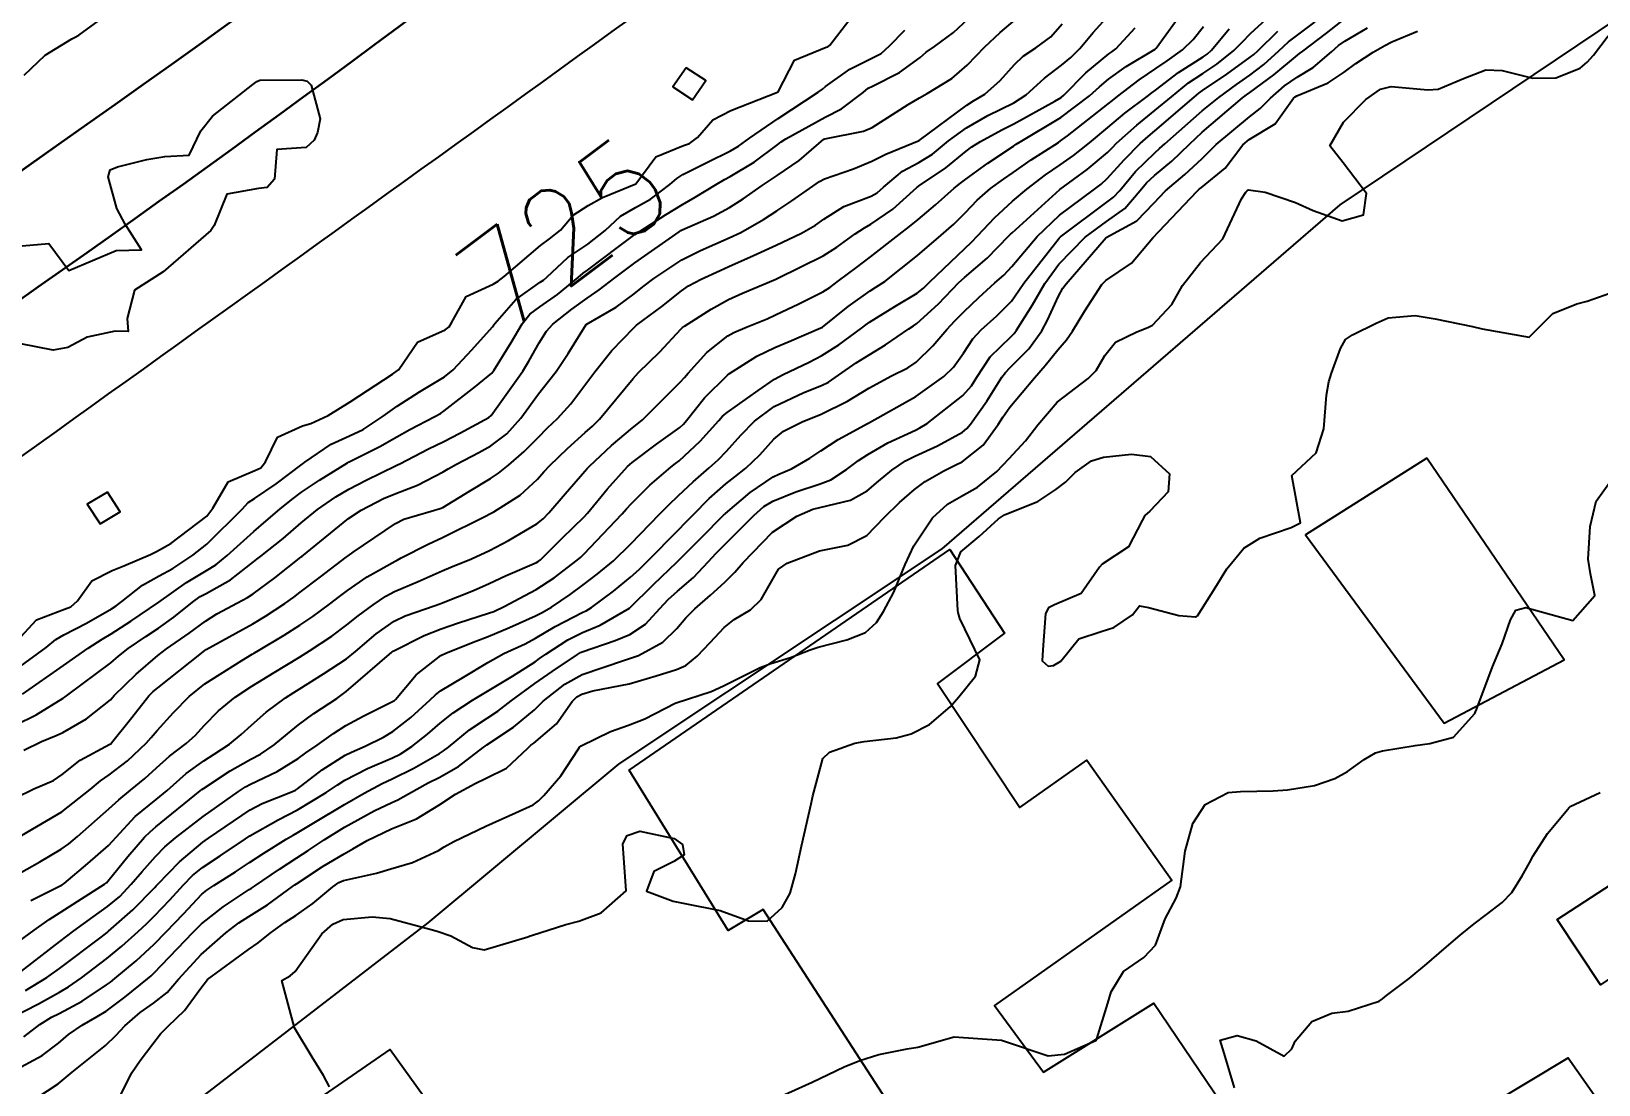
# Model space of a CAD drawing. Header units: metres. Extents: x 318500 to 325275, y 7408834 to 7428799.
# Drawn here: x 321274.8 to 321341.3, y 7415300.2 to 7415344.9 of the extents above; entities that cross this region are included whole.
import ezdxf
from ezdxf.enums import TextEntityAlignment as Align

# ---------------------------------------------------------------- set-up
doc = ezdxf.new("R2010")
doc.units = ezdxf.units.M
doc.header["$MEASUREMENT"] = 0
for name, color, linetype in [('Armário', 45, 'Continuous'), ('Cotas', 45, 'Continuous'), ('Curvas de Nivel 1m', 11, 'Continuous'), ('Curvas de Nivel 5m', 15, 'Continuous'), ('Divisas', 45, 'Continuous'), ('Edificações', 30, 'Continuous'), ('Linha Férrea', 20, 'Continuous'), ('Vias Primárias', 230, 'Continuous')]:
    doc.layers.add(name, color=color, linetype=linetype)
doc.styles.add('Style-STANDARD', font='STANDARD.shx')

msp = doc.modelspace()

# ---------------------------------------------------------------- linework, layer by layer
at = {"layer": 'Armário'}
for points in [[(321302.619, 7415343.339), (321302.049, 7415342.522), (321302.886, 7415341.978), (321303.457, 7415342.795)], [(321278.061, 7415325.331), (321277.206, 7415324.819), (321277.748, 7415323.98), (321278.603, 7415324.492)]]:
    msp.add_lwpolyline(points, close=True, dxfattribs=at)
at = {"layer": 'Curvas de Nivel 1m', "flags": 128}
for points, elevation in [([(321274.004, 7415303.043), (321275.134, 7415303.622), (321276.021, 7415304.117), (321276.407, 7415304.342), (321276.958, 7415304.716), (321278.038, 7415305.541), (321278.675, 7415306.062), (321279.371, 7415306.687), (321279.723, 7415307.015), (321280.06, 7415307.349), (321280.71, 7415308.031), (321281.285, 7415308.662), (321281.676, 7415309.067), (321282.091, 7415309.397), (321282.846, 7415309.892), (321283.924, 7415310.623), (321284.111, 7415310.747), (321285.302, 7415311.424), (321286.122, 7415311.847), (321287.349, 7415312.582), (321287.809, 7415312.901), (321288.138, 7415313.116), (321289.091, 7415313.61), (321290.153, 7415314.058), (321290.48, 7415314.212), (321290.976, 7415314.532), (321291.638, 7415315.055), (321292.175, 7415315.522), (321292.732, 7415315.962), (321293.548, 7415316.5), (321294.194, 7415316.889), (321295.247, 7415317.521), (321296.207, 7415318.134), (321296.398, 7415318.268), (321296.672, 7415318.455), (321297.599, 7415319.066), (321298.224, 7415319.369), (321298.965, 7415319.693), (321300.22, 7415320.41), (321301.241, 7415321.41), (321302.242, 7415322.38), (321302.27, 7415322.408), (321303.256, 7415323.394), (321304.223, 7415324.361), (321304.258, 7415324.393), (321304.291, 7415324.426), (321305.33, 7415325.319), (321306.315, 7415325.98), (321306.553, 7415326.09), (321307.084, 7415326.319), (321307.867, 7415326.767), (321308.332, 7415327.082), (321309.064, 7415327.568), (321310.35, 7415328.252), (321310.367, 7415328.263), (321310.404, 7415328.279), (321312.361, 7415329.395), (321313.553, 7415330.232), (321313.969, 7415330.633), (321314.385, 7415331.228), (321314.78, 7415331.83), (321315.132, 7415332.213), (321315.804, 7415332.811), (321316.419, 7415333.435), (321316.741, 7415333.879), (321316.949, 7415334.192), (321318.449, 7415336.112), (321318.506, 7415336.169), (321320.472, 7415337.63), (321320.761, 7415337.851), (321321.019, 7415338.135), (321321.688, 7415338.933), (321322.504, 7415339.724), (321322.713, 7415339.911), (321322.937, 7415340.114), (321324.524, 7415341.514), (321325.225, 7415342.08), (321325.979, 7415342.628), (321326.545, 7415343.027), (321327.132, 7415343.474), (321327.775, 7415344.048), (321328.179, 7415344.43), (321328.57, 7415344.729), (321329.319, 7415345.289)], 737), ([(321274.084, 7415309.019), (321275.196, 7415309.641), (321276.102, 7415310.18), (321276.418, 7415310.412), (321276.788, 7415310.72), (321278.122, 7415311.896), (321278.541, 7415312.281), (321279.041, 7415312.691), (321279.648, 7415313.174), (321280.144, 7415313.639), (321280.695, 7415314.128), (321281.398, 7415314.661), (321281.799, 7415315.022), (321282.172, 7415315.434), (321282.77, 7415316.053), (321283.481, 7415316.631), (321284.195, 7415317.096), (321285.137, 7415317.675), (321286.207, 7415318.328), (321286.631, 7415318.594), (321287.584, 7415319.215), (321288.227, 7415319.702), (321288.708, 7415320.088), (321289.342, 7415320.553), (321289.874, 7415320.917), (321290.249, 7415321.116), (321291.246, 7415321.539), (321292.262, 7415321.99), (321292.633, 7415322.146), (321293.508, 7415322.501), (321294.274, 7415322.854), (321295.079, 7415323.279), (321296.285, 7415323.983), (321296.548, 7415324.197), (321296.793, 7415324.455), (321297.49, 7415325.26), (321298.317, 7415326.214), (321298.422, 7415326.335), (321298.517, 7415326.437), (321299.45, 7415327.307), (321300.345, 7415328.065), (321300.54, 7415328.215), (321300.77, 7415328.404), (321302.366, 7415329.992), (321302.551, 7415330.195), (321302.701, 7415330.377), (321303.502, 7415331.25), (321304.394, 7415331.965), (321304.646, 7415332.107), (321305.213, 7415332.348), (321306.053, 7415332.688), (321306.408, 7415332.851), (321307.404, 7415333.326), (321308.423, 7415333.825), (321308.714, 7415334.009), (321309.091, 7415334.293), (321309.855, 7415334.867), (321310.44, 7415335.313), (321311.662, 7415336.262), (321312.103, 7415336.608), (321312.46, 7415336.893), (321313.194, 7415337.514), (321313.993, 7415338.227), (321314.263, 7415338.444), (321314.486, 7415338.614), (321315.42, 7415339.287), (321316.507, 7415340.012), (321316.618, 7415340.088), (321316.799, 7415340.196), (321318.521, 7415341.232), (321319.74, 7415342.152), (321320.157, 7415342.524), (321320.541, 7415342.857), (321321.288, 7415343.393), (321322.516, 7415344.12), (321322.543, 7415344.137), (321322.561, 7415344.166), (321323.385, 7415345.301)], 732), ([(321274.171, 7415315.462), (321275.043, 7415315.881), (321276.188, 7415316.588), (321276.271, 7415316.647), (321276.385, 7415316.727), (321278.204, 7415318.092), (321278.535, 7415318.368), (321278.942, 7415318.693), (321279.697, 7415319.206), (321280.223, 7415319.553), (321280.88, 7415320.021), (321281.678, 7415320.658), (321281.998, 7415320.899), (321282.246, 7415321.036), (321283.284, 7415321.605), (321284.266, 7415322.373), (321284.401, 7415322.486), (321284.574, 7415322.617), (321285.521, 7415323.364), (321286.284, 7415324.021), (321286.98, 7415324.59), (321287.752, 7415325.125), (321288.303, 7415325.451), (321289.035, 7415325.833), (321290.319, 7415326.463), (321290.37, 7415326.489), (321290.473, 7415326.538), (321291.693, 7415327.163), (321292.334, 7415327.485), (321293.013, 7415327.837), (321294.242, 7415328.492), (321294.351, 7415328.588), (321295.685, 7415330.47), (321295.949, 7415330.894), (321296.388, 7415331.669), (321296.692, 7415332.16), (321296.965, 7415332.454), (321297.764, 7415333.092), (321298.417, 7415333.559), (321298.935, 7415333.92), (321299.597, 7415334.422), (321300.436, 7415335.058), (321302.324, 7415336.382), (321302.398, 7415336.433), (321302.451, 7415336.46), (321303.785, 7415337.041), (321304.466, 7415337.414), (321305.042, 7415337.781), (321305.847, 7415338.34), (321306.225, 7415338.593), (321306.486, 7415338.76), (321307.415, 7415339.398), (321308.457, 7415340.301), (321308.51, 7415340.326), (321310.148, 7415340.65), (321310.515, 7415340.802), (321312.039, 7415341.771), (321312.528, 7415342.064), (321312.851, 7415342.245), (321313.89, 7415342.88), (321314.548, 7415343.447), (321314.924, 7415343.847), (321315.283, 7415344.213), (321315.949, 7415344.827), (321316.578, 7415345.376)], 728), ([(321274.462, 7415316.756), (321276.203, 7415317.981), (321277.249, 7415318.714), (321277.833, 7415319.088), (321278.219, 7415319.319), (321279.058, 7415319.861), (321280.24, 7415320.666), (321281.424, 7415321.491), (321282.26, 7415322), (321282.662, 7415322.247), (321283.147, 7415322.637), (321284.28, 7415323.667), (321284.792, 7415324.108), (321285.379, 7415324.609), (321285.884, 7415325.016), (321286.301, 7415325.323), (321287.066, 7415325.832), (321288.246, 7415326.571), (321288.291, 7415326.6), (321288.321, 7415326.613), (321289.62, 7415327.262), (321290.337, 7415327.673), (321290.894, 7415327.982), (321291.929, 7415328.524), (321292.199, 7415328.674), (321292.353, 7415328.78), (321293.675, 7415329.812), (321294.369, 7415330.376), (321294.464, 7415330.489), (321295.192, 7415331.674), (321295.655, 7415332.471), (321295.99, 7415332.883), (321296.411, 7415333.199), (321297.155, 7415333.716), (321298.038, 7415334.444), (321298.253, 7415334.62), (321298.433, 7415334.754), (321299.769, 7415335.746), (321300.448, 7415336.255), (321300.673, 7415336.407), (321301.749, 7415337.102), (321302.467, 7415337.537), (321303.007, 7415337.84), (321303.872, 7415338.366), (321304.251, 7415338.595), (321304.485, 7415338.72), (321305.508, 7415339.332), (321306.506, 7415340.076), (321306.649, 7415340.187), (321306.844, 7415340.325), (321308.519, 7415341.244), (321309.219, 7415341.597), (321310.127, 7415342.284), (321310.35, 7415342.465), (321310.534, 7415342.558), (321311.677, 7415343.129), (321312.553, 7415343.776), (321312.81, 7415343.993), (321313.159, 7415344.241), (321313.959, 7415344.839), (321314.578, 7415345.396)], 727), ([(321274.511, 7415302.226), (321275.196, 7415302.738), (321275.688, 7415303.052), (321276.007, 7415303.215), (321276.994, 7415303.737), (321278.026, 7415304.421), (321278.186, 7415304.54), (321278.382, 7415304.696), (321279.282, 7415305.443), (321280.045, 7415306.152), (321280.554, 7415306.672), (321281.284, 7415307.439), (321282.074, 7415308.276), (321282.275, 7415308.449), (321282.571, 7415308.643), (321283.502, 7415309.216), (321284.095, 7415309.613), (321284.7, 7415310.016), (321285.64, 7415310.605), (321285.939, 7415310.774), (321286.113, 7415310.868), (321286.82, 7415311.292), (321288.125, 7415312.081), (321288.956, 7415312.558), (321289.719, 7415312.964), (321290.139, 7415313.162), (321291.064, 7415313.613), (321292.156, 7415314.245), (321292.326, 7415314.349), (321292.539, 7415314.514), (321293.432, 7415315.241), (321294.179, 7415315.741), (321294.624, 7415316.043), (321295.188, 7415316.475), (321296.197, 7415317.204), (321296.938, 7415317.717), (321298.01, 7415318.442), (321298.13, 7415318.522), (321298.212, 7415318.555), (321299.608, 7415319.03), (321300.223, 7415319.294), (321300.897, 7415319.733), (321301.51, 7415320.391), (321301.854, 7415320.778), (321302.251, 7415321.126), (321302.93, 7415321.704), (321303.556, 7415322.367), (321303.898, 7415322.74), (321304.278, 7415323.12), (321305.493, 7415324.342), (321305.916, 7415324.716), (321306.299, 7415324.95), (321307.276, 7415325.345), (321308.311, 7415325.677), (321308.762, 7415325.847), (321309.431, 7415326.289), (321309.934, 7415326.676), (321310.33, 7415326.933), (321311.183, 7415327.422), (321312.346, 7415327.964), (321312.542, 7415328.052), (321312.848, 7415328.243), (321314.362, 7415329.429), (321314.734, 7415329.848), (321314.956, 7415330.214), (321315.526, 7415331.066), (321316.396, 7415331.92), (321316.537, 7415332.058), (321316.643, 7415332.196), (321317.321, 7415333.282), (321317.838, 7415334.179), (321318.438, 7415335.008), (321319.558, 7415336.153), (321320.46, 7415336.82), (321321.235, 7415337.366), (321321.893, 7415338.126), (321322.153, 7415338.455), (321322.49, 7415338.76), (321323.235, 7415339.373), (321323.978, 7415340.098), (321324.515, 7415340.604), (321326.235, 7415342.064), (321326.403, 7415342.191), (321326.533, 7415342.283), (321327.556, 7415343.039), (321328.557, 7415343.867), (321328.653, 7415343.945), (321328.784, 7415344.037), (321329.793, 7415344.801), (321330.581, 7415345.431)], 738), ([(321274.52, 7415314.389), (321275.27, 7415314.743), (321275.891, 7415315.008), (321276.166, 7415315.132), (321277.177, 7415315.713), (321278.187, 7415316.524), (321278.273, 7415316.615), (321278.342, 7415316.698), (321279.284, 7415317.604), (321280.207, 7415318.4), (321280.575, 7415318.675), (321281.535, 7415319.345), (321282.228, 7415319.862), (321282.705, 7415320.171), (321283.584, 7415320.63), (321284.008, 7415320.859), (321284.246, 7415321.012), (321285.17, 7415321.697), (321286.27, 7415322.567), (321286.287, 7415322.583), (321286.311, 7415322.599), (321288.286, 7415324.207), (321288.823, 7415324.562), (321289.782, 7415325.063), (321290.301, 7415325.276), (321291.217, 7415325.62), (321292.315, 7415326.187), (321292.521, 7415326.313), (321292.872, 7415326.512), (321293.819, 7415327.006), (321294.332, 7415327.294), (321295.011, 7415327.809), (321295.598, 7415328.471), (321296.36, 7415329.501), (321296.784, 7415330.038), (321297.1, 7415330.453), (321297.615, 7415331.214), (321298.377, 7415332.44), (321299.648, 7415333.185), (321300.42, 7415333.751), (321300.782, 7415334.047), (321301.246, 7415334.398), (321302.438, 7415335.19), (321303.225, 7415335.589), (321304.448, 7415336.118), (321304.943, 7415336.353), (321305.898, 7415336.899), (321306.464, 7415337.26), (321307.102, 7415337.689), (321307.996, 7415338.307), (321308.276, 7415338.51), (321308.485, 7415338.629), (321309.724, 7415339.055), (321310.496, 7415339.368), (321311.097, 7415339.675), (321312.51, 7415340.25), (321314.525, 7415341.75), (321314.817, 7415341.927), (321315.294, 7415342.212), (321315.942, 7415342.803), (321316.549, 7415343.472), (321316.926, 7415343.823), (321317.458, 7415344.187), (321318.091, 7415344.653), (321318.575, 7415345.203)], 729), ([(321274.534, 7415343.018), (321275.42, 7415343.873), (321276.558, 7415344.564), (321276.669, 7415344.618), (321276.848, 7415344.726), (321277.845, 7415345.437)], 724), ([(321274.813, 7415308.005), (321276.079, 7415308.633), (321276.141, 7415308.667), (321276.222, 7415308.728), (321277.228, 7415309.578), (321278.105, 7415310.336), (321278.282, 7415310.524), (321278.427, 7415310.697), (321279.242, 7415311.565), (321280.126, 7415312.287), (321280.59, 7415312.673), (321281.408, 7415313.394), (321282.149, 7415313.935), (321282.59, 7415314.207), (321283.239, 7415314.634), (321283.743, 7415315.05), (321284.172, 7415315.446), (321284.801, 7415315.994), (321285.622, 7415316.606), (321285.965, 7415316.83), (321286.194, 7415316.968), (321287.233, 7415317.618), (321288.207, 7415318.257), (321288.59, 7415318.564), (321289.461, 7415319.312), (321290.23, 7415319.85), (321290.692, 7415320.077), (321291.971, 7415320.523), (321292.166, 7415320.596), (321292.242, 7415320.624), (321293.59, 7415321.16), (321294.254, 7415321.456), (321294.954, 7415321.785), (321296.268, 7415322.339), (321296.344, 7415322.384), (321296.435, 7415322.458), (321297.353, 7415323.376), (321298.288, 7415324.288), (321298.427, 7415324.438), (321299.273, 7415325.458), (321300.132, 7415326.413), (321300.227, 7415326.506), (321300.323, 7415326.585), (321301.362, 7415327.368), (321302.346, 7415328.08), (321302.507, 7415328.219), (321302.641, 7415328.377), (321303.4, 7415329.329), (321304.369, 7415330.289), (321304.456, 7415330.359), (321305.622, 7415331.101), (321306.387, 7415331.474), (321306.986, 7415331.727), (321308.338, 7415332.301), (321308.38, 7415332.32), (321308.4, 7415332.333), (321309.496, 7415333.207), (321310.424, 7415333.872), (321310.673, 7415334.03), (321311.049, 7415334.271), (321312.441, 7415335.37), (321313.447, 7415336.235), (321313.983, 7415336.701), (321314.464, 7415337.176), (321314.972, 7415337.715), (321315.54, 7415338.209), (321316.083, 7415338.607), (321316.49, 7415338.893), (321317.257, 7415339.43), (321318.414, 7415340.171), (321318.511, 7415340.234), (321318.802, 7415340.455), (321320.527, 7415341.8), (321320.714, 7415341.952), (321320.944, 7415342.136), (321321.847, 7415342.821), (321322.548, 7415343.303), (321323.036, 7415343.63), (321323.686, 7415344.103), (321324.134, 7415344.529), (321324.575, 7415345.083)], 733), ([(321274.027, 7415300.749), (321275.286, 7415301.432), (321275.988, 7415301.957), (321276.405, 7415302.313), (321276.992, 7415302.715), (321277.631, 7415303.08), (321278.009, 7415303.311), (321278.807, 7415303.904), (321279.768, 7415304.683), (321279.912, 7415304.801), (321280.032, 7415304.92), (321281.699, 7415306.655), (321281.87, 7415306.836), (321282.055, 7415307.015), (321282.971, 7415307.732), (321284.078, 7415308.468), (321284.17, 7415308.528), (321284.299, 7415308.618), (321285.359, 7415309.34), (321286.098, 7415309.808), (321286.576, 7415310.12), (321287.254, 7415310.583), (321288.115, 7415311.114), (321289.381, 7415311.81), (321290.126, 7415312.157), (321290.387, 7415312.278), (321290.837, 7415312.533), (321291.672, 7415312.99), (321292.141, 7415313.227), (321292.962, 7415313.694), (321294.012, 7415314.492), (321294.094, 7415314.558), (321294.162, 7415314.603), (321295.291, 7415315.355), (321296.184, 7415316.087), (321296.369, 7415316.277), (321296.557, 7415316.456), (321297.466, 7415317.179), (321298.201, 7415317.587), (321300.002, 7415318.207), (321300.209, 7415318.266), (321300.597, 7415318.404), (321301.637, 7415318.971), (321302.227, 7415319.546), (321302.608, 7415320.003), (321302.987, 7415320.373), (321303.651, 7415320.964), (321304.257, 7415321.517), (321304.685, 7415321.933), (321305.034, 7415322.349), (321306.283, 7415323.637), (321307.316, 7415324.315), (321307.996, 7415324.603), (321308.296, 7415324.681), (321309.592, 7415324.996), (321310.307, 7415325.387), (321310.789, 7415325.797), (321311.351, 7415326.265), (321311.927, 7415326.655), (321312.329, 7415326.853), (321313.281, 7415327.29), (321314.345, 7415327.881), (321314.534, 7415328.031), (321314.688, 7415328.217), (321315.378, 7415329.191), (321316.019, 7415330.204), (321316.165, 7415330.41), (321316.376, 7415330.624), (321317.162, 7415331.415), (321317.713, 7415332.18), (321317.954, 7415332.63), (321318.422, 7415333.642), (321318.605, 7415333.99), (321318.743, 7415334.165), (321320.45, 7415336.14), (321321.741, 7415336.847), (321322.472, 7415337.59), (321322.962, 7415338.113), (321323.785, 7415338.806), (321324.501, 7415339.471), (321324.808, 7415339.783), (321325.104, 7415340.081), (321326.522, 7415341.251), (321326.976, 7415341.605), (321327.42, 7415342.051), (321328.006, 7415342.577), (321328.543, 7415342.934), (321329.23, 7415343.35), (321330.004, 7415344.018), (321330.298, 7415344.28), (321330.567, 7415344.461), (321331.537, 7415345.034)], 739), ([(321274.043, 7415306.076), (321274.953, 7415306.746), (321275.596, 7415307.198), (321276.061, 7415307.49), (321276.81, 7415307.978), (321277.943, 7415308.702), (321278.025, 7415308.757), (321278.082, 7415308.822), (321278.924, 7415309.865), (321279.634, 7415310.685), (321279.871, 7415310.924), (321280.115, 7415311.133), (321281.996, 7415312.652), (321282.07, 7415312.712), (321282.132, 7415312.759), (321283.27, 7415313.506), (321284.151, 7415314.004), (321284.553, 7415314.217), (321285.135, 7415314.61), (321285.698, 7415315.073), (321286.173, 7415315.459), (321286.826, 7415315.944), (321287.793, 7415316.576), (321288.193, 7415316.87), (321290.13, 7415318.541), (321290.175, 7415318.577), (321290.211, 7415318.603), (321291.506, 7415319.242), (321292.225, 7415319.537), (321292.954, 7415319.784), (321294.235, 7415320.189), (321294.455, 7415320.268), (321294.901, 7415320.48), (321295.776, 7415320.938), (321296.251, 7415321.193), (321297.019, 7415321.692), (321298, 7415322.443), (321298.144, 7415322.568), (321298.273, 7415322.701), (321299.904, 7415324.416), (321300.087, 7415324.619), (321300.297, 7415324.852), (321301.078, 7415325.629), (321301.969, 7415326.385), (321302.166, 7415326.539), (321302.324, 7415326.66), (321303.22, 7415327.488), (321304.01, 7415328.363), (321304.166, 7415328.548), (321304.354, 7415328.716), (321305.669, 7415329.647), (321306.368, 7415330.118), (321306.734, 7415330.325), (321307.841, 7415330.845), (321308.382, 7415331.121), (321309.105, 7415331.577), (321310.055, 7415332.283), (321310.249, 7415332.435), (321310.404, 7415332.542), (321311.477, 7415333.201), (321312.423, 7415333.77), (321312.689, 7415333.983), (321312.952, 7415334.242), (321314.444, 7415335.669), (321314.732, 7415335.932), (321315, 7415336.214), (321315.698, 7415336.971), (321316.472, 7415337.683), (321317.078, 7415338.191), (321317.875, 7415338.793), (321318.496, 7415339.215), (321319.052, 7415339.611), (321319.732, 7415340.152), (321320.517, 7415340.807), (321321.241, 7415341.415), (321322.178, 7415342.124), (321322.385, 7415342.269), (321322.534, 7415342.386), (321323.509, 7415343.142), (321324.556, 7415343.798), (321324.734, 7415343.911), (321324.917, 7415344.085), (321325.664, 7415344.984)], 734), ([(321274.201, 7415317.813), (321275.462, 7415318.741), (321275.868, 7415319.083), (321276.218, 7415319.278), (321277.173, 7415319.769), (321278.235, 7415320.384), (321278.429, 7415320.506), (321278.671, 7415320.696), (321279.55, 7415321.387), (321280.256, 7415321.774), (321280.836, 7415322.097), (321281.683, 7415322.659), (321282.275, 7415323.12), (321283.789, 7415324.628), (321284.034, 7415324.884), (321284.297, 7415325.066), (321285.228, 7415325.689), (321286.319, 7415326.514), (321286.368, 7415326.55), (321286.438, 7415326.598), (321287.55, 7415327.363), (321288.337, 7415327.717), (321288.916, 7415327.987), (321289.762, 7415328.549), (321290.354, 7415328.976), (321291.308, 7415329.583), (321292.367, 7415330.217), (321292.736, 7415330.515), (321293.519, 7415331.367), (321294.398, 7415332.346), (321294.458, 7415332.43), (321294.496, 7415332.489), (321295.387, 7415333.504), (321296.427, 7415334.238), (321296.561, 7415334.326), (321296.703, 7415334.457), (321297.596, 7415335.291), (321298.444, 7415335.845), (321299.188, 7415336.429), (321299.838, 7415337.04), (321300.465, 7415337.404), (321301.111, 7415337.76), (321301.922, 7415338.388), (321302.224, 7415338.644), (321302.486, 7415338.806), (321303.527, 7415339.337), (321304.502, 7415339.818), (321304.845, 7415340.015), (321305.303, 7415340.348), (321306.519, 7415341.184), (321308.225, 7415342.305), (321308.399, 7415342.435), (321308.534, 7415342.548), (321309.56, 7415343.275), (321310.552, 7415343.766), (321310.89, 7415343.94), (321311.249, 7415344.27), (321311.905, 7415344.925)], 726), ([(321274.416, 7415310.755), (321276.12, 7415311.766), (321277.327, 7415312.712), (321277.765, 7415313.076), (321278.14, 7415313.341), (321278.913, 7415313.928), (321279.706, 7415314.685), (321279.921, 7415314.925), (321280.168, 7415315.221), (321280.865, 7415315.984), (321281.525, 7415316.66), (321282.195, 7415317.197), (321283.772, 7415318.193), (321284.208, 7415318.457), (321284.309, 7415318.519), (321284.475, 7415318.617), (321285.564, 7415319.263), (321286.226, 7415319.68), (321286.773, 7415320.051), (321287.49, 7415320.581), (321287.915, 7415320.905), (321288.249, 7415321.162), (321289.083, 7415321.732), (321290.268, 7415322.407), (321290.359, 7415322.449), (321290.532, 7415322.537), (321291.679, 7415323.123), (321292.279, 7415323.404), (321294.1, 7415324.305), (321294.289, 7415324.403), (321294.452, 7415324.488), (321295.573, 7415325.199), (321296.311, 7415325.875), (321296.584, 7415326.189), (321296.829, 7415326.455), (321297.589, 7415327.189), (321298.341, 7415327.862), (321298.649, 7415328.132), (321298.943, 7415328.431), (321300.367, 7415330.156), (321300.604, 7415330.406), (321301.499, 7415331.278), (321302.398, 7415332.244), (321302.465, 7415332.313), (321302.548, 7415332.379), (321303.686, 7415333.093), (321304.417, 7415333.499), (321305.005, 7415333.767), (321306.333, 7415334.331), (321306.43, 7415334.372), (321306.512, 7415334.41), (321308.441, 7415335.353), (321309.019, 7415335.72), (321309.79, 7415336.287), (321310.188, 7415336.548), (321310.456, 7415336.699), (321311.389, 7415337.343), (321312.405, 7415338.251), (321312.448, 7415338.283), (321312.481, 7415338.307), (321313.639, 7415339.087), (321314.504, 7415339.797), (321314.741, 7415339.984), (321315.113, 7415340.214), (321316.021, 7415340.699), (321316.518, 7415340.961), (321318.271, 7415341.917), (321318.529, 7415342.071), (321318.647, 7415342.168), (321319.583, 7415343.115), (321320.557, 7415343.922), (321320.687, 7415344.01), (321320.851, 7415344.137), (321321.676, 7415345.026)], 731), ([(321274.592, 7415304.181), (321275.489, 7415304.738), (321276.034, 7415305.125), (321277.792, 7415306.448), (321278.049, 7415306.645), (321278.08, 7415306.669), (321278.114, 7415306.699), (321279.14, 7415307.613), (321280.078, 7415308.557), (321280.137, 7415308.621), (321280.19, 7415308.678), (321281.114, 7415309.646), (321282.107, 7415310.482), (321282.206, 7415310.551), (321282.348, 7415310.646), (321284.122, 7415311.847), (321284.622, 7415312.118), (321285.846, 7415312.603), (321286.044, 7415312.688), (321286.132, 7415312.745), (321287.175, 7415313.554), (321288.154, 7415314.172), (321288.419, 7415314.303), (321289.004, 7415314.557), (321289.777, 7415314.935), (321290.17, 7415315.178), (321290.936, 7415315.775), (321291.758, 7415316.524), (321291.977, 7415316.737), (321292.194, 7415316.901), (321293.177, 7415317.483), (321294.206, 7415318.107), (321294.887, 7415318.48), (321295.782, 7415318.901), (321296.22, 7415319.129), (321297.056, 7415319.623), (321298.237, 7415320.233), (321298.376, 7415320.3), (321298.6, 7415320.435), (321299.538, 7415321.133), (321300.26, 7415321.716), (321300.623, 7415322.047), (321300.977, 7415322.399), (321302.283, 7415323.72), (321302.613, 7415324.051), (321302.921, 7415324.374), (321303.603, 7415325.065), (321304.31, 7415325.688), (321304.686, 7415325.983), (321305.156, 7415326.347), (321305.75, 7415326.918), (321306.339, 7415327.577), (321306.754, 7415327.913), (321307.548, 7415328.312), (321308.353, 7415328.643), (321309.462, 7415329.186), (321310.365, 7415329.746), (321311.332, 7415330.266), (321312.027, 7415330.603), (321312.379, 7415330.841), (321313.085, 7415331.544), (321313.678, 7415332.231), (321314.027, 7415332.604), (321314.412, 7415332.989), (321315.039, 7415333.596), (321315.725, 7415334.207), (321316.098, 7415334.538), (321316.437, 7415334.907), (321317.514, 7415336.184), (321318.464, 7415337.079), (321319.897, 7415338.149), (321320.233, 7415338.394), (321320.487, 7415338.635), (321321.203, 7415339.43), (321321.892, 7415340.126), (321322.219, 7415340.417), (321322.515, 7415340.665), (321324.175, 7415342.095), (321324.37, 7415342.255), (321324.534, 7415342.365), (321325.558, 7415343.062), (321326.556, 7415343.784), (321326.712, 7415343.904), (321326.875, 7415344.057), (321327.726, 7415344.896)], 736), ([(321278.251, 7415298.994), (321279.082, 7415300.683), (321279.448, 7415301.208), (321279.989, 7415301.92), (321280.318, 7415302.352), (321280.644, 7415302.67), (321281.338, 7415303.332), (321282.024, 7415304.281), (321282.313, 7415304.646), (321284.043, 7415305.924), (321284.455, 7415306.207), (321284.961, 7415306.611), (321285.597, 7415307.065), (321286.061, 7415307.364), (321286.78, 7415307.878), (321287.633, 7415308.577), (321287.887, 7415308.769), (321288.084, 7415308.85), (321289.474, 7415309.165), (321290.092, 7415309.352), (321291.01, 7415309.617), (321292.104, 7415310.125), (321292.345, 7415310.277), (321292.762, 7415310.51), (321294.117, 7415311.162), (321295.382, 7415311.73), (321296.126, 7415312.066), (321296.359, 7415312.227), (321296.583, 7415312.455), (321297.298, 7415313.294), (321298.054, 7415314.441), (321298.097, 7415314.505), (321298.162, 7415314.57), (321299.415, 7415315.178), (321300.175, 7415315.442), (321300.867, 7415315.712), (321302.157, 7415316.38), (321302.19, 7415316.393), (321303.686, 7415316.874), (321304.198, 7415317.115), (321305.757, 7415317.888), (321306.207, 7415318.055), (321307.045, 7415318.317), (321307.887, 7415318.633), (321308.217, 7415318.752), (321309.441, 7415319.068), (321310.226, 7415319.379), (321310.701, 7415319.805), (321311.001, 7415320.269), (321311.432, 7415321.083), (321311.912, 7415322.255), (321312.278, 7415323.051), (321313.074, 7415324.238), (321313.71, 7415324.817), (321314.304, 7415325.154), (321314.983, 7415325.54), (321315.802, 7415326.205), (321316.058, 7415326.468), (321316.328, 7415326.76), (321317.024, 7415327.505), (321317.548, 7415328.182), (321318.36, 7415329.151), (321319.686, 7415330.15), (321320.023, 7415330.498), (321320.385, 7415331.122), (321320.835, 7415331.694), (321321.747, 7415332.127), (321322.214, 7415332.311), (321322.404, 7415332.411), (321323.236, 7415333.289), (321323.685, 7415334.101), (321324.44, 7415335.074), (321325.39, 7415336.076), (321326.193, 7415337.781), (321326.37, 7415338.062), (321326.421, 7415338.121), (321326.482, 7415338.162), (321327.193, 7415338.053), (321328.474, 7415337.622), (321329.222, 7415337.276), (321330.463, 7415336.847), (321331.361, 7415337.102), (321331.486, 7415337.995), (321330.499, 7415339.309), (321329.938, 7415340.019), (321330.52, 7415341.027), (321331.464, 7415341.996), (321332.09, 7415342.433), (321332.538, 7415342.54), (321334.098, 7415342.403), (321334.537, 7415342.434), (321335.61, 7415342.878), (321336.55, 7415343.242), (321337.247, 7415343.222), (321338.545, 7415342.893), (321339.525, 7415342.91), (321340.552, 7415343.321), (321340.855, 7415343.576), (321341.126, 7415343.872), (321341.745, 7415344.69)], 741), ([(321287.482, 7415300.094), (321287.229, 7415300.581), (321286.751, 7415301.358), (321286, 7415302.6), (321285.464, 7415304.606), (321285.823, 7415304.811), (321286.034, 7415304.988), (321287.161, 7415306.583), (321287.628, 7415307.005), (321288.059, 7415307.202), (321289.301, 7415307.312), (321290.06, 7415307.236), (321291.798, 7415306.778), (321292.053, 7415306.703), (321292.633, 7415306.511), (321293.556, 7415306.008), (321294.044, 7415305.906), (321295.905, 7415306.462), (321296.003, 7415306.508), (321296.051, 7415306.525), (321297.521, 7415306.983), (321298.06, 7415307.122), (321299.008, 7415307.484), (321300.08, 7415308.41), (321299.929, 7415310.413), (321300.113, 7415310.757), (321300.661, 7415310.947), (321302.113, 7415310.641), (321302.462, 7415310.376), (321302.532, 7415309.947), (321302.099, 7415309.656), (321301.249, 7415309.236), (321300.94, 7415308.397), (321302.074, 7415307.97), (321302.564, 7415307.883), (321304.068, 7415307.585), (321305.26, 7415307.144), (321306.062, 7415307.12), (321306.688, 7415307.703), (321307.034, 7415308.316), (321307.264, 7415309.14), (321307.512, 7415310.309), (321307.926, 7415312.101), (321307.963, 7415312.303), (321307.995, 7415312.439), (321308.14, 7415312.968), (321308.421, 7415314.032), (321308.706, 7415314.295), (321309.771, 7415314.679), (321310.167, 7415314.745), (321311.526, 7415314.903), (321312.172, 7415315.072), (321312.943, 7415315.474), (321313.825, 7415316.225), (321314.194, 7415316.647), (321314.896, 7415317.52), (321315.077, 7415318.211), (321314.236, 7415319.965), (321314.165, 7415320.221), (321314.151, 7415320.311), (321314.046, 7415322.223), (321314.276, 7415322.791), (321315.047, 7415323.448), (321315.88, 7415324.204), (321316.122, 7415324.372), (321316.294, 7415324.444), (321317.543, 7415324.94), (321318.309, 7415325.448), (321318.722, 7415325.756), (321319.134, 7415326.158), (321319.823, 7415326.652), (321320.33, 7415326.82), (321321.512, 7415326.948), (321322.331, 7415326.839), (321323.124, 7415326.108), (321323.08, 7415325.337), (321322.296, 7415324.519), (321322.079, 7415324.336), (321321.973, 7415324.123), (321321.395, 7415323.013), (321320.271, 7415322.276), (321320.154, 7415322.142), (321319.381, 7415321.025), (321318.246, 7415320.549), (321318, 7415320.417), (321317.868, 7415320.176), (321317.757, 7415318.637), (321317.729, 7415318.177), (321317.982, 7415317.948), (321318.208, 7415317.968), (321318.516, 7415318.165), (321319.278, 7415319.101), (321320.229, 7415319.412), (321320.774, 7415319.593), (321321.566, 7415320.127), (321321.863, 7415320.507), (321322.245, 7415320.43), (321323.526, 7415320.101), (321324.239, 7415320.036), (321324.28, 7415320.049), (321324.323, 7415320.089), (321325.07, 7415321.266), (321325.558, 7415322.071), (321326.279, 7415322.947), (321326.96, 7415323.377), (321328.288, 7415323.824), (321328.691, 7415324.034), (321328.32, 7415326.04), (321329.36, 7415326.999), (321329.682, 7415328.02), (321329.789, 7415329.443), (321329.895, 7415330.017), (321330.006, 7415330.385), (321330.391, 7415331.422), (321330.597, 7415331.807), (321330.895, 7415332.003), (321331.898, 7415332.498), (321332.411, 7415332.727), (321333.558, 7415332.823), (321334.411, 7415332.686), (321335.988, 7415332.354), (321336.405, 7415332.265), (321338.4, 7415331.9), (321339.391, 7415332.914), (321340.422, 7415333.326), (321340.857, 7415333.44), (321342.054, 7415333.856)], 742), ([(321305.961, 7415299.396), (321307.97, 7415300.3), (321309.326, 7415300.94), (321309.984, 7415301.209), (321310.793, 7415301.463), (321311.992, 7415301.704), (321312.456, 7415301.78), (321314, 7415302.22), (321315.998, 7415302.071), (321316.169, 7415302.026), (321317.989, 7415301.419), (321318.669, 7415301.481), (321319.999, 7415302.065), (321320.038, 7415302.102), (321320.054, 7415302.139), (321320.507, 7415303.651), (321320.652, 7415304.134), (321321.172, 7415304.995), (321322.045, 7415305.581), (321322.531, 7415306.113), (321322.949, 7415307.225), (321323.41, 7415308.1), (321323.599, 7415308.586), (321323.797, 7415310.095), (321324.122, 7415311.272), (321324.646, 7415312.082), (321325.617, 7415312.589), (321326.139, 7415312.63), (321327.534, 7415312.651), (321328.14, 7415312.705), (321329.284, 7415312.882), (321330.147, 7415313.177), (321330.678, 7415313.476), (321331.388, 7415313.992), (321331.874, 7415314.275), (321332.166, 7415314.349), (321333.554, 7415314.582), (321334.171, 7415314.667), (321335.181, 7415314.939), (321336.087, 7415315.932), (321336.192, 7415316.179), (321336.834, 7415317.921), (321337.241, 7415318.899), (321337.596, 7415319.91), (321337.824, 7415320.329), (321338.248, 7415320.433), (321340.24, 7415319.88), (321341.176, 7415320.946), (321340.998, 7415321.869), (321340.897, 7415322.492), (321340.982, 7415323.87), (321341.23, 7415324.942), (321341.886, 7415325.857)], 743), ([(321325.896, 7415300.061), (321325.447, 7415301.524), (321325.286, 7415302.071), (321326.003, 7415302.279), (321326.803, 7415302.052), (321327.99, 7415301.395), (321328.323, 7415301.707), (321328.469, 7415302.033), (321329.167, 7415302.868), (321330.018, 7415303.223), (321330.706, 7415303.313), (321332.026, 7415303.728), (321332.173, 7415303.833), (321332.339, 7415303.977), (321333.306, 7415304.698), (321334.044, 7415305.31), (321334.78, 7415305.949), (321335.47, 7415306.528), (321336.066, 7415307.015), (321336.585, 7415307.41), (321337.242, 7415307.913), (321337.651, 7415308.342), (321338.097, 7415309.051), (321338.402, 7415309.6), (321338.563, 7415309.895), (321339.165, 7415310.844), (321340.032, 7415311.881), (321340.078, 7415311.933), (321340.132, 7415311.99), (321341.411, 7415312.591)], 744)]:
    msp.add_lwpolyline(points, dxfattribs=dict(at, elevation=elevation))
at = {"layer": 'Curvas de Nivel 5m', "flags": 128}
for points, elevation in [([(321274.099, 7415304.759), (321276.045, 7415306.267), (321276.64, 7415306.721), (321277.453, 7415307.315), (321278.066, 7415307.746), (321278.59, 7415308.177), (321279.072, 7415308.69), (321279.537, 7415309.237), (321280.098, 7415309.873), (321280.497, 7415310.281), (321280.945, 7415310.667), (321282.119, 7415311.572), (321283.62, 7415312.628), (321283.926, 7415312.83), (321284.135, 7415312.938), (321285.269, 7415313.483), (321286.151, 7415314.027), (321286.487, 7415314.263), (321286.964, 7415314.588), (321287.658, 7415315.087), (321288.173, 7415315.425), (321288.914, 7415315.824), (321290.189, 7415316.457), (321290.239, 7415316.49), (321290.285, 7415316.539), (321291.159, 7415317.572), (321292.209, 7415318.394), (321292.448, 7415318.516), (321293.701, 7415319.014), (321294.221, 7415319.212), (321295.122, 7415319.581), (321296.234, 7415320.082), (321296.484, 7415320.21), (321296.899, 7415320.453), (321297.705, 7415320.988), (321298.254, 7415321.394), (321298.846, 7415321.846), (321299.541, 7415322.421), (321300.277, 7415323.136), (321301.485, 7415324.392), (321301.891, 7415324.791), (321302.302, 7415325.188), (321302.911, 7415325.774), (321303.6, 7415326.367), (321303.981, 7415326.708), (321304.331, 7415327.074), (321304.945, 7415327.747), (321305.518, 7415328.342), (321306.356, 7415328.958), (321307.614, 7415329.563), (321308.366, 7415329.855), (321308.662, 7415330.003), (321309.088, 7415330.293), (321309.84, 7415330.823), (321310.383, 7415331.162), (321311.085, 7415331.574), (321312.068, 7415332.255), (321312.265, 7415332.389), (321312.404, 7415332.486), (321313.335, 7415333.317), (321314.195, 7415334.224), (321314.432, 7415334.444), (321315.387, 7415335.264), (321316.319, 7415336.201), (321316.382, 7415336.27), (321316.452, 7415336.334), (321318.48, 7415338.17), (321319.63, 7415339.016), (321320.504, 7415339.747), (321320.699, 7415339.946), (321320.887, 7415340.136), (321321.738, 7415340.908), (321322.524, 7415341.531), (321323.217, 7415342.11), (321323.944, 7415342.694), (321324.545, 7415343.093), (321325.145, 7415343.488), (321325.858, 7415344.071), (321326.21, 7415344.421), (321326.571, 7415344.786), (321327.238, 7415345.395)], 735), ([(321274.126, 7415312.348), (321274.942, 7415312.748), (321275.773, 7415313.098), (321276.139, 7415313.355), (321276.905, 7415313.963), (321278.159, 7415314.631), (321278.203, 7415314.656), (321278.24, 7415314.699), (321279.096, 7415315.771), (321279.824, 7415316.684), (321280.003, 7415316.871), (321280.194, 7415317.034), (321282.06, 7415318.504), (321282.21, 7415318.621), (321282.258, 7415318.649), (321283.507, 7415319.345), (321284.227, 7415319.744), (321284.775, 7415320.071), (321285.593, 7415320.606), (321285.972, 7415320.875), (321286.247, 7415321.083), (321287.102, 7415321.743), (321288.194, 7415322.571), (321288.271, 7415322.632), (321288.488, 7415322.783), (321290.285, 7415324.001), (321290.643, 7415324.18), (321291.802, 7415324.525), (321292.177, 7415324.636), (321292.292, 7415324.684), (321293.431, 7415325.376), (321294.311, 7415325.906), (321294.658, 7415326.142), (321295.076, 7415326.479), (321295.748, 7415327.049), (321296.338, 7415327.651), (321296.739, 7415328.061), (321297.156, 7415328.452), (321297.726, 7415329.077), (321298.365, 7415329.919), (321298.741, 7415330.434), (321299.47, 7415331.338), (321300.398, 7415332.303), (321300.453, 7415332.356), (321300.516, 7415332.408), (321301.595, 7415333.21), (321302.422, 7415333.87), (321302.721, 7415334.081), (321303.263, 7415334.372), (321304.058, 7415334.739), (321304.436, 7415334.911), (321305.471, 7415335.376), (321306.445, 7415335.806), (321307.509, 7415336.314), (321308.108, 7415336.653), (321308.459, 7415336.912), (321309.31, 7415337.449), (321310.474, 7415337.889), (321310.725, 7415338.027), (321310.994, 7415338.272), (321311.806, 7415338.945), (321312.496, 7415339.323), (321313.071, 7415339.672), (321313.757, 7415340.231), (321314.516, 7415340.793), (321315.425, 7415341.306), (321316.527, 7415341.853), (321317.044, 7415342.192), (321317.831, 7415342.891), (321318.549, 7415343.447), (321318.947, 7415343.771), (321319.328, 7415344.158), (321319.891, 7415344.829), (321320.582, 7415345.603)], 730), ([(321274.214, 7415319.008), (321275.059, 7415319.916), (321276.234, 7415320.358), (321276.502, 7415320.46), (321276.792, 7415320.722), (321277.403, 7415321.562), (321278.259, 7415321.999), (321278.76, 7415322.198), (321279.884, 7415322.684), (321280.139, 7415322.814), (321280.272, 7415322.876), (321280.751, 7415323.149), (321282.287, 7415324.312), (321282.533, 7415324.646), (321283.181, 7415325.763), (321284.314, 7415326.245), (321284.57, 7415326.364), (321284.764, 7415326.616), (321285.279, 7415327.667), (321286.343, 7415328.145), (321286.693, 7415328.247), (321287.428, 7415328.584), (321288.356, 7415329.163), (321290.165, 7415330.34), (321290.37, 7415330.49), (321290.397, 7415330.513), (321290.428, 7415330.539), (321291.224, 7415331.695), (321292.396, 7415332.224), (321292.57, 7415332.345), (321292.669, 7415332.516), (321293.29, 7415333.634), (321294.425, 7415334.149), (321294.638, 7415334.276), (321294.893, 7415334.483), (321296.443, 7415335.797), (321296.822, 7415336.08), (321297.282, 7415336.452), (321297.826, 7415337.08), (321298.466, 7415337.497), (321299.065, 7415337.837), (321300.48, 7415338.41), (321301.34, 7415339.555), (321302.505, 7415340.039), (321302.76, 7415340.124), (321303.104, 7415340.374), (321303.755, 7415341.131), (321304.522, 7415341.523), (321306.5, 7415342.301), (321306.53, 7415342.318), (321307.214, 7415343.656), (321308.559, 7415344.207), (321308.628, 7415344.23), (321308.713, 7415344.298), (321309.527, 7415345.339)], 725), ([(321275.065, 7415299.633), (321275.965, 7415300.223), (321276.56, 7415300.721), (321277.345, 7415301.344), (321277.987, 7415301.857), (321278.417, 7415302.271), (321278.807, 7415302.692), (321279.447, 7415303.247), (321280.014, 7415303.644), (321280.595, 7415304.098), (321281.082, 7415304.664), (321282.041, 7415305.716), (321283.091, 7415306.634), (321283.632, 7415307.051), (321284.061, 7415307.325), (321284.859, 7415307.821), (321285.914, 7415308.602), (321286.008, 7415308.674), (321286.082, 7415308.717), (321287.218, 7415309.458), (321288.101, 7415309.987), (321288.478, 7415310.191), (321289.082, 7415310.555), (321290.115, 7415311.046), (321291.184, 7415311.465), (321292.125, 7415312.049), (321292.831, 7415312.509), (321293.668, 7415312.966), (321294.14, 7415313.189), (321295.001, 7415313.623), (321295.895, 7415314.464), (321296.033, 7415314.59), (321296.163, 7415314.681), (321297.123, 7415315.503), (321297.787, 7415316.444), (321297.987, 7415316.647), (321298.193, 7415316.762), (321298.659, 7415316.898), (321300.198, 7415317.194), (321301.342, 7415317.533), (321302.204, 7415317.805), (321302.604, 7415317.978), (321303.091, 7415318.371), (321303.632, 7415318.953), (321304.228, 7415319.586), (321304.659, 7415319.929), (321305.351, 7415320.343), (321305.807, 7415320.777), (321306.259, 7415321.565), (321306.534, 7415322.058), (321306.902, 7415322.321), (321308.275, 7415322.836), (321309.481, 7415323.085), (321310.282, 7415323.49), (321311.033, 7415324.269), (321311.667, 7415324.892), (321312.308, 7415325.443), (321312.769, 7415325.787), (321313.549, 7415326.232), (321314.066, 7415326.482), (321314.326, 7415326.619), (321315.22, 7415327.327), (321315.864, 7415328.205), (321316.052, 7415328.505), (321316.357, 7415328.936), (321317.408, 7415330.184), (321317.848, 7415330.708), (321318.388, 7415331.374), (321318.76, 7415331.799), (321319.008, 7415332.161), (321319.538, 7415333.028), (321320.259, 7415334.143), (321320.432, 7415334.308), (321321.518, 7415335.051), (321322.422, 7415336.12), (321324.295, 7415338.093), (321324.389, 7415338.184), (321324.482, 7415338.254), (321325.5, 7415339.07), (321326.247, 7415340.064), (321326.512, 7415340.286), (321327.612, 7415340.956), (321328.398, 7415342.041), (321328.462, 7415342.11), (321328.532, 7415342.15), (321329.865, 7415342.695), (321330.547, 7415343.152), (321331.034, 7415343.521), (321331.778, 7415343.992), (321332.269, 7415344.28), (321332.567, 7415344.442), (321333.655, 7415344.888)], 740), ([(321274.44, 7415335.775), (321275.575, 7415335.876), (321276.43, 7415334.73), (321278.439, 7415335.577), (321279.51, 7415335.618), (321278.819, 7415336.696), (321278.46, 7415337.37), (321278.093, 7415338.706), (321278.178, 7415339.011), (321278.486, 7415339.133), (321279.73, 7415339.449), (321280.493, 7415339.572), (321281.53, 7415339.629), (321282.028, 7415340.657), (321282.516, 7415341.278), (321284.236, 7415342.624), (321284.397, 7415342.757), (321284.533, 7415342.813), (321286.312, 7415342.823), (321286.533, 7415342.769), (321286.707, 7415342.597), (321287.091, 7415341.167), (321286.973, 7415340.593), (321286.832, 7415340.268), (321286.5, 7415339.956), (321285.249, 7415339.862), (321285.145, 7415338.613), (321284.834, 7415338.257), (321284.474, 7415338.21), (321283.135, 7415337.975), (321282.592, 7415336.648), (321282.448, 7415336.433), (321280.43, 7415334.68), (321279.212, 7415333.898), (321278.903, 7415332.695), (321278.942, 7415332.144), (321278.392, 7415332.154), (321277.203, 7415331.903), (321276.381, 7415331.469), (321275.765, 7415331.353), (321274.383, 7415331.621)], 725)]:
    msp.add_lwpolyline(points, dxfattribs=dict(at, elevation=elevation))
at = {"layer": 'Divisas'}
msp.add_lwpolyline([(321450.898, 7415494.308), (321444.644, 7415475.638), (321438.778, 7415464.855), (321433.567, 7415457.172), (321435.757, 7415455.686), (321421.643, 7415432.034), (321409.707, 7415414.65), (321409.515, 7415413.531), (321403.832, 7415405.604), (321387.836, 7415387.827), (321368.589, 7415367.934), (321352.251, 7415354.067), (321353.239, 7415352.903), (321330.358, 7415337.524), (321313.473, 7415322.921), (321299.764, 7415313.806), (321291.663, 7415307.059), (321276.023, 7415295.027)], dxfattribs=at)
at = {"layer": 'Edificações'}
msp.add_lwpolyline([(321334.047, 7415326.772), (321328.906, 7415323.519), (321334.79, 7415315.531), (321339.874, 7415318.213), (321334.047, 7415326.772)], close=True, dxfattribs=at)
for points in [[(321311.269, 7415299.321), (321305.881, 7415307.621), (321304.402, 7415306.735), (321300.2, 7415313.532), (321313.814, 7415322.89), (321316.122, 7415319.343), (321313.281, 7415317.215), (321316.776, 7415311.944), (321319.617, 7415313.954), (321323.227, 7415308.871), (321315.711, 7415303.551), (321317.782, 7415300.713), (321322.46, 7415303.647), (321331.4, 7415290.444)], [(321344.493, 7415299.277), (321347.807, 7415301.405), (321344.493, 7415306.488), (321341.415, 7415304.42), (321339.58, 7415307.198), (321346.209, 7415311.513), (321347.984, 7415308.853), (321356.443, 7415295.287)], [(321286.038, 7415298.904), (321290.063, 7415301.682), (321296.882, 7415292.211)], [(321331.704, 7415296.3), (321340.049, 7415301.324), (321344.729, 7415294.667)]]:
    msp.add_lwpolyline(points, dxfattribs=at)
at = {"layer": 'Linha Férrea'}
for points in [[(321798.977, 7416497.536), (321750.599, 7416346.471), (321714.585, 7416233.702, -0.00337), (321686.791, 7416141.753, -0.016343), (321644.521, 7416022.174), (321593.154, 7415895.005), (321566.159, 7415829.006), (321499.473, 7415659.974), (321478.309, 7415606.627, -0.011032), (321468.493, 7415582.403, -0.032105), (321431.572, 7415506.426, -0.070178), (321348.303, 7415399.171, -0.037465), (321276.001, 7415340.1), (321204.932, 7415290.006, 0.010464), (321181.808, 7415273.236, 0.025562), (321124.039, 7415226.537, 0.050883), (321044.532, 7415137.193, 0.026975), (320996.914, 7415059.892), (320959.848, 7414991.078)], [(321801.996, 7416472.124, -0.01056), (321778.562, 7416402.785, 0.003825), (321753.427, 7416335.229, 0.009891), (321731.998, 7416274.984), (321714.19, 7416219.513, -0.023962), (321655.044, 7416039.283), (321642.82, 7416007.304), (321613.083, 7415933.23), (321568.988, 7415825.437), (321540.974, 7415754.447), (321517.665, 7415694.407), (321499.441, 7415649.202), (321470.312, 7415575.877, -0.021199), (321451.089, 7415534.053, -0.062911), (321383.346, 7415430.521, -0.034735), (321333.565, 7415379.837, -0.029004), (321269.949, 7415330.444), (321232.205, 7415304.051, 0.005656), (321177.936, 7415264.887, 0.018731), (321134.029, 7415229.838, 0.055667), (321051.084, 7415139.412, 0.029861), (321000.142, 7415057.355), (320958.652, 7414980.458)], [(320790.487, 7414769.154, 0.066549), (320858.601, 7414826.486, 0.071744), (320946.357, 7414945.112, -0.001019), (320986.5, 7415020.762), (321017.589, 7415076.939, -0.085141), (321132.031, 7415221.308, -0.027227), (321212.14, 7415282.871, 0.004692), (321306.83, 7415350.197, 0.102409), (321443.102, 7415506.847, 0.035266), (321491.354, 7415614.347, 0.015223), (321522.063, 7415693.461)], [(320633.316, 7414629.253), (320777.065, 7414757.123, 0.012969), (320847.83, 7414823.299, 0.045223), (320913.238, 7414901.784, 0.028396), (320958.652, 7414980.458), (321000.142, 7415057.355, -0.029861), (321051.084, 7415139.412, -0.055667), (321134.029, 7415229.838, -0.018731), (321177.936, 7415264.887, -0.005656), (321232.205, 7415304.051), (321269.949, 7415330.444, 0.029004), (321333.565, 7415379.837, 0.034735), (321383.346, 7415430.521, 0.062911), (321451.089, 7415534.053, 0.021199), (321470.312, 7415575.877), (321499.441, 7415649.202)], [(320223.393, 7414139.109, -0.076005), (320320.437, 7414311.999, -0.027328), (320414.072, 7414419.908, -0.009752), (320494.139, 7414502.312), (320539.581, 7414547.559, -0.011191), (320630.307, 7414631.794), (320756.595, 7414744.298), (320803.261, 7414786.663, 0.019521), (320844.172, 7414825.776, 0.046857), (320912.063, 7414907.564, 0.028693), (320959.442, 7414990.445), (320996.914, 7415059.892, -0.026975), (321044.532, 7415137.193, -0.050883), (321124.039, 7415226.537, -0.025562), (321181.808, 7415273.236, -0.010464), (321204.932, 7415290.006), (321276.001, 7415340.1, 0.037465), (321348.303, 7415399.171, 0.070178), (321431.572, 7415506.426, 0.032105), (321468.493, 7415582.403, 0.011032), (321478.309, 7415606.627)]]:
    msp.add_lwpolyline(points, format="xyb", dxfattribs=at)
at = {"layer": 'Vias Primárias'}
msp.add_lwpolyline([(321109.374, 7414841.125, 0), (321121.447, 7414845.471, -0.165445)], format="xyb", dxfattribs=at)

# ---------------------------------------------------------------- texts
at = {"layer": 'Cotas', "style": 'Style-STANDARD'}
msp.add_text('725', height=4, rotation=36.93362, dxfattribs=at).set_placement((321297.419, 7415336.326, 725), align=Align.MIDDLE_CENTER)

doc.saveas('drawing.dxf')
